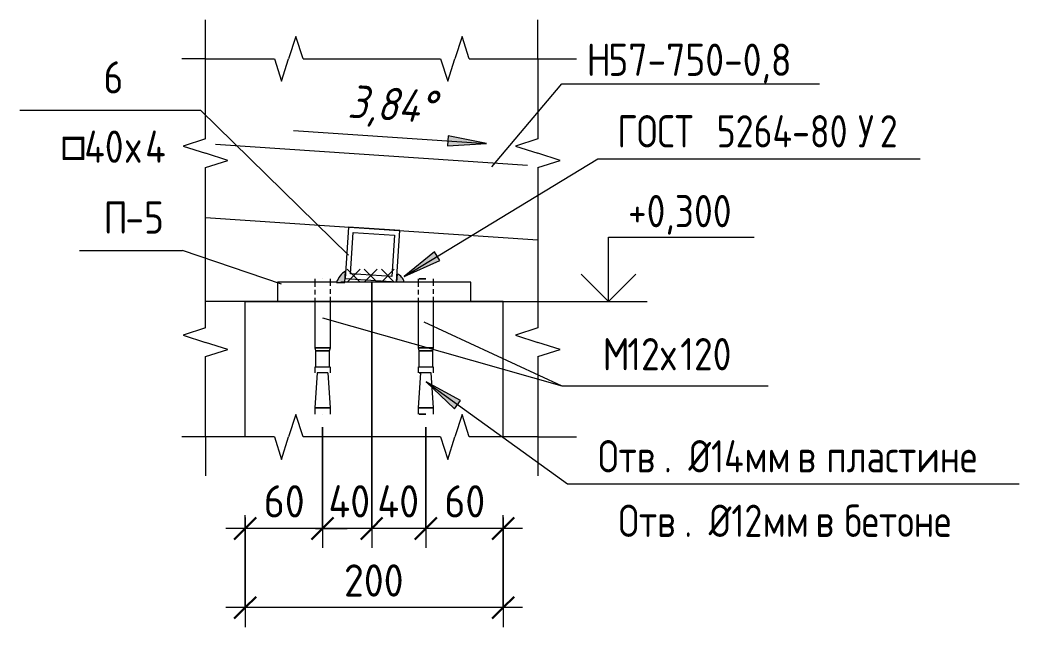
# Model space of a CAD drawing. Header units: millimetres. Extents: x 18265 to 85480, y -42500 to 14888.
# Drawn here: x 69343 to 70117, y 48 to 518 of the extents above; entities that cross this region are included whole.
import ezdxf

# ---------------------------------------------------------------- set-up
doc = ezdxf.new("R2010")
doc.units = ezdxf.units.MM
doc.linetypes.add('01 Штриховая _4 мм_', pattern=[6, 3.5, -2.5])
for name, color, linetype, lineweight in [('AA_Dim', 7, 'Continuous', 9), ('AA_Dim-10', 7, 'Continuous', 9), ('AA_Linii', 7, 'Continuous', 9), ('AA_Oformlenie', 7, 'Continuous', 9), ('AA_Vinoska', 7, 'Continuous', 9), ('AA_Visotnaya otmetka', 7, 'Continuous', 9), ('AF_Balki', 7, 'Continuous', 20), ('AF_Pokritie', 7, 'Continuous', 9), ('AF_Stena', 7, '01 Штриховая _4 мм_', 20), ('AF_Stena_Опалубка', 253, 'Continuous', 20), ('Gen_Dim', 7, 'Continuous', 9), ('KR_Detal', 7, 'Continuous', 20)]:
    doc.layers.add(name, color=color, linetype=linetype, lineweight=lineweight)
doc.styles.add('GOST Common_1', font='GOST_Common.ttf', dxfattribs={"width": 0.85, "height": 25})
doc.styles.add('ISOCPEUR_11', font='isocpeur.TTF', dxfattribs={"width": 0.85, "height": 25})
doc.styles.add('ISOCPEUR_12', font='isocpeur.TTF', dxfattribs={"width": 0.85, "height": 25})
doc.styles.add('ISOCPEUR_14', font='isocpeur.TTF', dxfattribs={"width": 0.9, "height": 25})
doc.styles.add('ISOCPEUR_I_1', font='isocpeui.ttf', dxfattribs={"width": 0.85, "height": 25.480769})
doc.dimstyles.new('00_Точн_3_знака__прозр_', dxfattribs={"dimscale": 304.8, "dimtxt": 25.068874, "dimasz": 0.055774, "dimexe": 0.049213, "dimexo": 0.032808, "dimgap": 0.003281, "dimtad": 1, "dimdec": 3, "dimrnd": 0.001, "dimdsep": 46, "dimtxsty": 'ISOCPEUR_14', "dimblk1": 'OBLIQUE', "dimblk2": 'OBLIQUE', "dimsah": 1, "dimcen": 0.09, "dimdle": 0.049213, "dimazin": 0, "dimtfac": 1, "dimtdec": 4, "dimtix": 1, "dimtmove": 0, "dimatfit": 3, "dimfxl": 1, "dimtvp": 1, "dimtolj": 1, "dimtzin": 0, "dimlwd": 18, "dimlwe": 18, "dimarcsym": 2})
doc.dimstyles.new('05_Округл_5мм__прозр__3', dxfattribs={"dimscale": 304.8, "dimtxt": 25.068874, "dimasz": 0.055774, "dimexe": 0.049213, "dimexo": 0.032808, "dimgap": 0.003281, "dimtad": 1, "dimdec": 0, "dimrnd": 5, "dimdsep": 46, "dimtxsty": 'ISOCPEUR_14', "dimblk1": 'OBLIQUE', "dimblk2": 'OBLIQUE', "dimsah": 1, "dimcen": 0.09, "dimdle": 0.049213, "dimazin": 0, "dimtfac": 1, "dimtdec": 4, "dimtix": 1, "dimtmove": 1, "dimatfit": 3, "dimfxl": 1, "dimtvp": 1, "dimtolj": 1, "dimtzin": 0, "dimlwd": 18, "dimlwe": 18, "dimarcsym": 2})
doc.dimstyles.new('05_Округл_5мм__прозр__4', dxfattribs={"dimscale": 304.8, "dimtxt": 25.068874, "dimasz": 0.055774, "dimexe": 0.049213, "dimexo": 0.032808, "dimgap": 0.003281, "dimtad": 1, "dimdec": 0, "dimrnd": 5, "dimdsep": 46, "dimtxsty": 'ISOCPEUR_14', "dimblk1": 'OBLIQUE', "dimblk2": 'OBLIQUE', "dimsah": 1, "dimcen": 0.09, "dimdle": 0.049213, "dimazin": 0, "dimtfac": 1, "dimtdec": 4, "dimtix": 1, "dimtmove": 0, "dimatfit": 3, "dimfxl": 1, "dimtvp": 1, "dimtolj": 1, "dimtzin": 0, "dimlwd": 18, "dimlwe": 18, "dimarcsym": 2})

# ---------------------------------------------------------------- blocks, each defined once
blk = doc.blocks.new('354_Прокат Лист _НесКаркас_РабПлоск_ - 354_Прокат Лист _НесКаркас_РабПлоск_-4000525-КР_УЗ_Км_Е')
at = {"layer": 'AF_Balki'}
for p, q in [((22324.07, 315), (22295.06, 315)), ((22295.06, 315), (22295.06, 300)), ((22340.98, 315), (22336.06, 315)), ((22404.07, 315), (22347.26, 315)), ((22445.06, 315), (22416.06, 315)), ((22445.06, 300), (22445.06, 315)), ((22295.06, 300), (22324.09, 300)), ((22336.03, 300), (22404.09, 300)), ((22416.03, 300), (22445.06, 300))]:
    blk.add_line(p, q, dxfattribs=at)
blk = doc.blocks.new('354_Прокат Лист _НесКаркас_РабПлоск_ - 354_Прокат Лист _НесКаркас_РабПлоск_-V125-КР_УЗ_Км_Е')
at = {"layer": 'AF_Balki'}
for p, q in [((22340.98, 315), (22295.06, 315)), ((22295.06, 315), (22295.06, 300)), ((22445.06, 315), (22347.26, 315)), ((22445.06, 300), (22445.06, 315)), ((22295.06, 300), (22445.06, 300))]:
    blk.add_line(p, q, dxfattribs=at)
blk = doc.blocks.new('253_Профиль гнутый сварной квадратный _НесКаркас_Балка_ - Балка_40х4-3820777-КР_УЗ_Км_Е')
at = {"layer": 'AF_Balki'}
for p, q in [((22350.11, 357.75), (22347.43, 317.84)), ((22390.02, 355.07), (22350.11, 357.75)), ((22351.69, 321.57), (22353.83, 353.49)), ((22353.83, 353.49), (22385.76, 351.35)), ((22385.76, 351.35), (22383.61, 319.42)), ((22387.34, 315.16), (22390.02, 355.07)), ((22347.45, 317.84), (22387.34, 315.16)), ((22383.61, 319.42), (22351.69, 321.57))]:
    blk.add_line(p, q, dxfattribs=at)
blk = doc.blocks.new('354_Анкер клиновой _СоедНесК_РабПлоск_ - M12x120_20-V130-КР_УЗ_Км_Е')
at = {"layer": 'KR_Detal', "lineweight": 9}
for p, q in [((22324.06, 317.5), (22324.06, 315)), ((22330.06, 317.5), (22330.06, 317.5)), ((22330.06, 317.5), (22330.06, 317.5)), ((22336.06, 315), (22336.06, 317.5)), ((22324.06, 300), (22324.06, 264.1)), ((22336.06, 264.1), (22336.06, 300)), ((22324.06, 264.1), (22324.66, 261.7)), ((22330.06, 264.1), (22324.15, 264.1)), ((22324.15, 264.1), (22330.06, 264.1)), ((22330.06, 264.1), (22335.97, 264.1)), ((22335.97, 264.1), (22330.06, 264.1)), ((22335.46, 261.7), (22336.06, 264.1)), ((22324.66, 261.7), (22324.66, 249.6)), ((22330.06, 261.7), (22324.74, 261.7)), ((22324.74, 261.7), (22330.06, 261.7)), ((22330.06, 261.7), (22334.71, 261.7)), ((22334.72, 261.7), (22330.06, 261.7)), ((22334.74, 261.7), (22335.38, 261.7)), ((22335.38, 261.7), (22334.74, 261.7)), ((22335.46, 249.6), (22335.46, 261.7)), ((22324.61, 249.5), (22330.06, 249.5)), ((22330.06, 249.5), (22335.51, 249.5)), ((22325.86, 244.7), (22324.06, 217.5)), ((22325.82, 244.7), (22325.82, 244.7)), ((22330.06, 244.7), (22325.9, 244.7)), ((22334.22, 244.7), (22330.06, 244.7)), ((22336.06, 217.5), (22334.26, 244.7)), ((22334.3, 244.7), (22334.3, 244.7)), ((22324.06, 217.5), (22324.06, 212.7)), ((22330.06, 217.5), (22324.15, 217.5)), ((22324.15, 217.5), (22330.06, 217.5)), ((22330.06, 217.5), (22335.97, 217.5)), ((22335.97, 217.5), (22330.06, 217.5)), ((22336.06, 212.7), (22336.06, 217.5)), ((22330.06, 212.7), (22330.06, 212.7)), ((22330.06, 212.7), (22330.06, 212.7))]:
    blk.add_line(p, q, dxfattribs=at)
at = {"layer": 'KR_Detal', "linetype": '01 Штриховая _4 мм_', "lineweight": 9}
for p, q in [((22324.06, 314.95), (22324.06, 300.05)), ((22336.06, 300.05), (22336.06, 314.95)), ((22324.06, 249.5), (22324.06, 244.7)), ((22336.06, 244.7), (22336.06, 249.5))]:
    blk.add_line(p, q, dxfattribs=at)
blk = doc.blocks.new('354_Анкер клиновой _СоедНесК_РабПлоск_ - M12x120_20-3843482-КР_УЗ_Км_Е')
at = {"layer": 'KR_Detal', "lineweight": 9}
for p, q in [((22324.06, 317.5), (22324.06, 315)), ((22330.06, 317.5), (22330.06, 317.5)), ((22330.06, 317.5), (22330.06, 317.5)), ((22336.06, 315), (22336.06, 317.5)), ((22324.06, 300), (22324.06, 264.1)), ((22336.06, 264.1), (22336.06, 300)), ((22324.06, 264.1), (22324.66, 261.7)), ((22330.06, 264.1), (22324.15, 264.1)), ((22324.15, 264.1), (22330.06, 264.1)), ((22330.06, 264.1), (22335.97, 264.1)), ((22335.97, 264.1), (22330.06, 264.1)), ((22335.46, 261.7), (22336.06, 264.1)), ((22324.66, 261.7), (22324.66, 249.6)), ((22330.06, 261.7), (22324.74, 261.7)), ((22324.74, 261.7), (22330.06, 261.7)), ((22330.06, 261.7), (22334.72, 261.7)), ((22334.71, 261.7), (22330.06, 261.7)), ((22334.74, 261.7), (22335.38, 261.7)), ((22335.38, 261.7), (22334.74, 261.7)), ((22335.46, 249.6), (22335.46, 261.7)), ((22324.61, 249.5), (22330.06, 249.5)), ((22330.06, 249.5), (22335.51, 249.5)), ((22325.86, 244.7), (22324.06, 217.5)), ((22325.82, 244.7), (22325.82, 244.7)), ((22330.06, 244.7), (22325.9, 244.7)), ((22334.22, 244.7), (22330.06, 244.7)), ((22336.06, 217.5), (22334.26, 244.7)), ((22334.3, 244.7), (22334.3, 244.7)), ((22324.06, 217.5), (22324.06, 212.7)), ((22330.06, 217.5), (22324.15, 217.5)), ((22324.15, 217.5), (22330.06, 217.5)), ((22330.06, 217.5), (22335.97, 217.5)), ((22335.97, 217.5), (22330.06, 217.5)), ((22336.06, 212.7), (22336.06, 217.5)), ((22330.06, 212.7), (22330.06, 212.7)), ((22330.06, 212.7), (22330.06, 212.7))]:
    blk.add_line(p, q, dxfattribs=at)
at = {"layer": 'KR_Detal', "linetype": '01 Штриховая _4 мм_', "lineweight": 9}
for p, q in [((22324.06, 314.95), (22324.06, 300.05)), ((22336.06, 300.05), (22336.06, 314.95)), ((22324.06, 249.5), (22324.06, 244.7)), ((22336.06, 244.7), (22336.06, 249.5))]:
    blk.add_line(p, q, dxfattribs=at)
blk = doc.blocks.new('354_Анкер клиновой _СоедНесК_РабПлоск_ - M12x120_20-V131-КР_УЗ_Км_Е')
at = {"layer": 'KR_Detal', "lineweight": 9}
for p, q in [((22404.06, 317.5), (22404.06, 315)), ((22410.06, 317.5), (22404.87, 317.5)), ((22404.87, 317.5), (22404.87, 317.5)), ((22404.87, 317.5), (22410.06, 317.5)), ((22410.06, 317.5), (22410.06, 317.5)), ((22416.06, 315), (22416.06, 317.5)), ((22404.06, 300), (22404.06, 264.1)), ((22416.06, 264.1), (22416.06, 300)), ((22404.06, 264.1), (22404.66, 261.7)), ((22404.87, 264.1), (22404.15, 264.1)), ((22404.15, 264.1), (22404.87, 264.1)), ((22410.06, 264.1), (22404.87, 264.1)), ((22404.87, 264.1), (22410.06, 264.1)), ((22410.06, 264.1), (22412.11, 264.1)), ((22412.11, 264.1), (22410.06, 264.1)), ((22412.14, 264.1), (22415.97, 264.1)), ((22415.97, 264.1), (22412.14, 264.1)), ((22415.46, 261.7), (22416.06, 264.1)), ((22404.66, 261.7), (22404.66, 249.6)), ((22410.06, 261.7), (22404.74, 261.7)), ((22404.74, 261.7), (22410.06, 261.7)), ((22410.06, 261.7), (22415.38, 261.7)), ((22415.38, 261.7), (22410.06, 261.7)), ((22415.46, 249.6), (22415.46, 261.7)), ((22404.61, 249.5), (22404.87, 249.5)), ((22404.87, 249.5), (22410.06, 249.5)), ((22410.06, 249.5), (22415.51, 249.5)), ((22405.86, 244.7), (22404.06, 217.5)), ((22405.82, 244.7), (22404.87, 244.7)), ((22404.87, 244.7), (22404.87, 244.7)), ((22404.87, 244.7), (22405.82, 244.7)), ((22410.06, 244.7), (22405.9, 244.7)), ((22414.22, 244.7), (22410.06, 244.7)), ((22416.06, 217.5), (22414.26, 244.7)), ((22414.3, 244.7), (22414.3, 244.7)), ((22404.06, 217.5), (22404.06, 212.7)), ((22404.87, 217.5), (22404.15, 217.5)), ((22404.15, 217.5), (22404.87, 217.5)), ((22410.06, 217.5), (22404.87, 217.5)), ((22404.87, 217.5), (22410.06, 217.5)), ((22410.06, 217.5), (22412.11, 217.5)), ((22412.11, 217.5), (22410.06, 217.5)), ((22412.14, 217.5), (22415.97, 217.5)), ((22415.97, 217.5), (22412.14, 217.5)), ((22416.06, 212.7), (22416.06, 217.5)), ((22410.06, 212.7), (22404.87, 212.7)), ((22404.87, 212.7), (22404.87, 212.7)), ((22404.87, 212.7), (22410.06, 212.7)), ((22410.06, 212.7), (22410.06, 212.7))]:
    blk.add_line(p, q, dxfattribs=at)
at = {"layer": 'KR_Detal', "linetype": '01 Штриховая _4 мм_', "lineweight": 9}
for p, q in [((22404.06, 314.95), (22404.06, 300.05)), ((22416.06, 300.05), (22416.06, 314.95)), ((22404.06, 249.5), (22404.06, 244.7)), ((22416.06, 244.7), (22416.06, 249.5))]:
    blk.add_line(p, q, dxfattribs=at)
blk = doc.blocks.new('354_Анкер клиновой _СоедНесК_РабПлоск_ - M12x120_20-V127-КР_УЗ_Км_Е')
at = {"layer": 'KR_Detal', "lineweight": 9}
for p, q in [((22404.06, 317.5), (22404.06, 315)), ((22410.06, 317.5), (22404.87, 317.5)), ((22404.87, 317.5), (22404.87, 317.5)), ((22404.87, 317.5), (22410.06, 317.5)), ((22410.06, 317.5), (22410.06, 317.5)), ((22416.06, 315), (22416.06, 317.5)), ((22404.06, 300), (22404.06, 264.1)), ((22416.06, 264.1), (22416.06, 300)), ((22404.06, 264.1), (22404.66, 261.7)), ((22404.87, 264.1), (22404.15, 264.1)), ((22404.15, 264.1), (22404.87, 264.1)), ((22410.06, 264.1), (22404.87, 264.1)), ((22404.87, 264.1), (22410.06, 264.1)), ((22410.06, 264.1), (22412.11, 264.1)), ((22412.11, 264.1), (22410.06, 264.1)), ((22412.14, 264.1), (22415.97, 264.1)), ((22415.97, 264.1), (22412.14, 264.1)), ((22415.46, 261.7), (22416.06, 264.1)), ((22404.66, 261.7), (22404.66, 249.6)), ((22410.06, 261.7), (22404.74, 261.7)), ((22404.74, 261.7), (22410.06, 261.7)), ((22410.06, 261.7), (22415.38, 261.7)), ((22415.38, 261.7), (22410.06, 261.7)), ((22415.46, 249.6), (22415.46, 261.7)), ((22404.61, 249.5), (22404.87, 249.5)), ((22404.87, 249.5), (22410.06, 249.5)), ((22410.06, 249.5), (22415.51, 249.5)), ((22405.86, 244.7), (22404.06, 217.5)), ((22410.06, 244.7), (22404.87, 244.7)), ((22404.87, 244.7), (22404.87, 244.7)), ((22404.87, 244.7), (22405.82, 244.7)), ((22414.3, 244.7), (22410.06, 244.7)), ((22416.06, 217.5), (22414.26, 244.7)), ((22404.06, 217.5), (22404.06, 212.7)), ((22404.87, 217.5), (22404.15, 217.5)), ((22404.15, 217.5), (22404.87, 217.5)), ((22410.06, 217.5), (22404.87, 217.5)), ((22404.87, 217.5), (22410.06, 217.5)), ((22410.06, 217.5), (22412.11, 217.5)), ((22412.11, 217.5), (22410.06, 217.5)), ((22412.14, 217.5), (22415.97, 217.5)), ((22415.97, 217.5), (22412.14, 217.5)), ((22416.06, 212.7), (22416.06, 217.5)), ((22410.06, 212.7), (22404.87, 212.7)), ((22404.87, 212.7), (22404.87, 212.7)), ((22404.87, 212.7), (22410.06, 212.7)), ((22410.06, 212.7), (22410.06, 212.7))]:
    blk.add_line(p, q, dxfattribs=at)
at = {"layer": 'KR_Detal', "linetype": '01 Штриховая _4 мм_', "lineweight": 9}
for p, q in [((22404.06, 314.95), (22404.06, 300.05)), ((22416.06, 300.05), (22416.06, 314.95)), ((22404.06, 249.5), (22404.06, 244.7)), ((22416.06, 244.7), (22416.06, 249.5))]:
    blk.add_line(p, q, dxfattribs=at)
blk = doc.blocks.new('354_Анкер клиновой _СоедНесК_РабПлоск_ - M12x120_20-V128-КР_УЗ_Км_Е')
at = {"layer": 'KR_Detal', "lineweight": 9}
for p, q in [((22324.06, 317.5), (22324.06, 315)), ((22330.06, 317.5), (22330.06, 317.5)), ((22330.06, 317.5), (22330.06, 317.5)), ((22336.06, 315), (22336.06, 317.5)), ((22324.06, 300), (22324.06, 264.1)), ((22336.06, 264.1), (22336.06, 300)), ((22324.06, 264.1), (22324.66, 261.7)), ((22330.06, 264.1), (22324.15, 264.1)), ((22324.15, 264.1), (22330.06, 264.1)), ((22330.06, 264.1), (22335.97, 264.1)), ((22335.97, 264.1), (22330.06, 264.1)), ((22335.46, 261.7), (22336.06, 264.1)), ((22324.66, 261.7), (22324.66, 249.5)), ((22330.06, 261.7), (22324.74, 261.7)), ((22324.74, 261.7), (22330.06, 261.7)), ((22330.06, 261.7), (22335.38, 261.7)), ((22334.71, 261.7), (22330.06, 261.7)), ((22335.38, 261.7), (22334.74, 261.7)), ((22335.46, 249.5), (22335.46, 261.7)), ((22324.06, 249.5), (22324.06, 244.7)), ((22324.57, 249.5), (22324.57, 249.5)), ((22324.68, 249.5), (22330.06, 249.5)), ((22330.06, 249.5), (22335.45, 249.5)), ((22335.56, 249.5), (22335.56, 249.5)), ((22336.06, 244.7), (22336.06, 249.5)), ((22325.86, 244.7), (22324.06, 217.5)), ((22325.82, 244.7), (22325.82, 244.7)), ((22330.06, 244.7), (22325.9, 244.7)), ((22334.22, 244.7), (22330.06, 244.7)), ((22336.06, 217.5), (22334.26, 244.7)), ((22334.3, 244.7), (22334.3, 244.7)), ((22324.06, 217.5), (22324.06, 212.7)), ((22330.06, 217.5), (22324.15, 217.5)), ((22324.15, 217.5), (22330.06, 217.5)), ((22330.06, 217.5), (22335.97, 217.5)), ((22335.97, 217.5), (22330.06, 217.5)), ((22336.06, 212.7), (22336.06, 217.5)), ((22330.06, 212.7), (22330.06, 212.7)), ((22330.06, 212.7), (22330.06, 212.7))]:
    blk.add_line(p, q, dxfattribs=at)
at = {"layer": 'KR_Detal', "linetype": '01 Штриховая _4 мм_', "lineweight": 9}
for p, q in [((22324.06, 314.95), (22324.06, 300.05)), ((22336.06, 300.05), (22336.06, 314.95))]:
    blk.add_line(p, q, dxfattribs=at)
blk = doc.blocks.new('354_Анкер клиновой _СоедНесК_РабПлоск_ - M12x120_20-V129-КР_УЗ_Км_Е')
at = {"layer": 'KR_Detal', "lineweight": 9}
for p, q in [((22404.06, 317.5), (22404.06, 315)), ((22410.06, 317.5), (22404.87, 317.5)), ((22404.87, 317.5), (22410.06, 317.5)), ((22410.06, 317.5), (22410.06, 317.5)), ((22416.06, 315), (22416.06, 317.5)), ((22404.06, 300), (22404.06, 264.1)), ((22416.06, 264.1), (22416.06, 300)), ((22404.06, 264.1), (22404.66, 261.7)), ((22404.87, 264.1), (22404.15, 264.1)), ((22404.15, 264.1), (22410.06, 264.1)), ((22410.06, 264.1), (22404.87, 264.1)), ((22410.06, 264.1), (22415.97, 264.1)), ((22412.11, 264.1), (22410.06, 264.1)), ((22415.97, 264.1), (22412.14, 264.1)), ((22415.46, 261.7), (22416.06, 264.1)), ((22404.66, 261.7), (22404.66, 249.5)), ((22410.06, 261.7), (22404.74, 261.7)), ((22404.74, 261.7), (22410.06, 261.7)), ((22410.06, 261.7), (22415.38, 261.7)), ((22415.38, 261.7), (22410.06, 261.7)), ((22415.46, 249.5), (22415.46, 261.7)), ((22404.06, 249.5), (22404.06, 244.7)), ((22404.57, 249.5), (22410.06, 249.5)), ((22410.06, 249.5), (22415.51, 249.5)), ((22416.06, 244.7), (22416.06, 249.5)), ((22405.86, 244.7), (22404.06, 217.5)), ((22410.06, 244.7), (22404.87, 244.7)), ((22404.87, 244.7), (22405.82, 244.7)), ((22414.3, 244.7), (22410.06, 244.7)), ((22416.06, 217.5), (22414.26, 244.7)), ((22404.06, 217.5), (22404.06, 212.7)), ((22404.87, 217.5), (22404.15, 217.5)), ((22404.15, 217.5), (22410.06, 217.5)), ((22410.06, 217.5), (22404.87, 217.5)), ((22410.06, 217.5), (22415.97, 217.5)), ((22412.11, 217.5), (22410.06, 217.5)), ((22415.97, 217.5), (22412.14, 217.5)), ((22416.06, 212.7), (22416.06, 217.5)), ((22410.06, 212.7), (22404.87, 212.7)), ((22404.87, 212.7), (22410.06, 212.7)), ((22410.06, 212.7), (22410.06, 212.7))]:
    blk.add_line(p, q, dxfattribs=at)
at = {"layer": 'KR_Detal', "linetype": '01 Штриховая _4 мм_', "lineweight": 9}
for p, q in [((22404.06, 314.95), (22404.06, 300.05)), ((22416.06, 300.05), (22416.06, 314.95))]:
    blk.add_line(p, q, dxfattribs=at)
blk = doc.blocks.new('011_Прямоугольник обрыва _ЭлУзла_ - 011_Прямоугольник обрыва _ЭлУзла_-3891822-КР_УЗ_Км_Е')
at = {"layer": 'AA_Oformlenie'}
for p, q in [((22239.26, 426.19), (22239.26, 488.24)), ((22239.26, 488.24), (22292.69, 488.24)), ((22314.95, 488.24), (22421.54, 488.24)), ((22443.8, 488.24), (22496.97, 488.24)), ((22496.97, 488.24), (22496.97, 426.19)), ((22239.26, 279.57), (22239.26, 403.93)), ((22496.97, 403.93), (22496.97, 279.57)), ((22239.26, 195), (22239.26, 257.31)), ((22496.97, 257.31), (22496.97, 195)), ((22292.69, 195), (22239.26, 195)), ((22421.54, 195), (22314.95, 195)), ((22496.97, 195), (22443.8, 195))]:
    blk.add_line(p, q, dxfattribs=at)
blk = doc.blocks.new('Последовательность узлов - Сплошная 2мм М5-2304530-КР_УЗ_Км_Е')
at = {"layer": 'AA_Oformlenie'}
for p, q in [((22359.08, 325), (22349.08, 315)), ((22349.08, 325), (22359.08, 315)), ((22372.37, 325), (22362.37, 315)), ((22362.37, 325), (22372.37, 315)), ((22385.66, 325), (22375.66, 315)), ((22375.66, 325), (22385.66, 315)), ((22364.08, 315), (22344.08, 315)), ((22377.37, 315), (22357.37, 315)), ((22390.66, 315), (22370.66, 315))]:
    blk.add_line(p, q, dxfattribs=at)
blk = doc.blocks.new('010_Текст с выноской - Текст 2 строки _стрелка_-3879021-КР_УЗ_Км_Е')
at = {"layer": 'AA_Vinoska'}
blk.add_line((22543.42, 410.62), (22793.42, 410.62), dxfattribs=at)
blk = doc.blocks.new('044_М_Универсальная с полкой - Марка-3031129-КР_УЗ_Км_Е')
at = {"layer": 'AA_Vinoska'}
blk.add_line((22515.47, 468.74), (22715.47, 468.74), dxfattribs=at)
blk = doc.blocks.new('043_М_Балки_Полка - Позиция_Наименование_дп14-3916595-КР_УЗ_Км_Е')
at = {"layer": 'AA_Vinoska'}
blk.add_line((22095.39, 448.32), (22235.39, 448.32), dxfattribs=at)
blk = doc.blocks.new('043_М_Балки_Полка - Позиция_дп8-3915677-КР_УЗ_Км_Е')
at = {"layer": 'AA_Vinoska'}
blk.add_line((22141.46, 339.68), (22221.46, 339.68), dxfattribs=at)
blk = doc.blocks.new('010_Текст с выноской - Текст 2 строки _стрелка_-3884504-КР_УЗ_Км_Е')
at = {"layer": 'AA_Vinoska'}
blk.add_line((22520.07, 158.73), (22870.07, 158.73), dxfattribs=at)
blk = doc.blocks.new('043_М_Балки_Полка_СоедНК_ - Наименование краткое_дп16-3923324-КР_УЗ_Км_Е')
at = {"layer": 'AA_Vinoska'}
blk.add_line((22515.47, 234.59), (22675.47, 234.59), dxfattribs=at)
blk = doc.blocks.new('Высотные отметки - Стрелка вверх-400292-КР_УЗ_Км_Е')
at = {"layer": 'AA_Vinoska'}
for p, q in [((22551.82, 350), (22664.82, 350)), ((22551.82, 300), (22551.82, 350)), ((22551.82, 300), (22530.6, 321.21)), ((22551.82, 300), (22573.03, 321.21)), ((22521.82, 300), (22581.82, 300))]:
    blk.add_line(p, q, dxfattribs=at)
blk = doc.blocks.new('DIMBLOCK103-КР_УЗ_Км_Е')
at = {"layer": 'AA_Dim-10', "lineweight": 18}
for p, q in [((69657.41, 202.7), (69657.41, 109.06)), ((69657.41, 124.06), (69657.41, 202.7)), ((69717.41, 124.06), (69717.41, 134.52)), ((69717.41, 132.53), (69717.41, 109.06)), ((69732.41, 124.06), (69657.41, 124.06))]:
    blk.add_line(p, q, dxfattribs=at)
at = {"layer": 'AA_Dim-10', "lineweight": 30}
for p, q in [((69657.41, 124.06), (69665.91, 132.56)), ((69717.41, 124.06), (69725.91, 132.56)), ((69657.41, 124.06), (69648.91, 115.56)), ((69717.41, 124.06), (69708.91, 115.56))]:
    blk.add_line(p, q, dxfattribs=at)
at = {"layer": 'AA_Dim-10', "color": 0, "lineweight": 18, "insert": (69671.8, 157.63), "char_height": 25, "width": 37.4614, "attachment_point": 1, "line_spacing_factor": 1.135194, "style": 'ISOCPEUR_14'}
blk.add_mtext('60', dxfattribs=at)
blk = doc.blocks.new('_Oblique')
at = {"color": 0, "linetype": 'ByBlock', "lineweight": -2}
blk.add_line((-0.5, -0.5), (0.5, 0.5), dxfattribs=at)
blk = doc.blocks.new('DIMBLOCK104-КР_УЗ_Км_Е')
at = {"layer": 'AA_Dim-10', "lineweight": 18}
for p, q in [((69615.47, 315.58), (69615.47, 109.06)), ((69615.47, 124.06), (69615.47, 315.58)), ((69657.41, 202.7), (69657.41, 109.06)), ((69657.41, 124.06), (69657.41, 202.7)), ((69657.41, 124.06), (69615.47, 124.06))]:
    blk.add_line(p, q, dxfattribs=at)
at = {"layer": 'AA_Dim-10', "lineweight": 30}
for p, q in [((69615.47, 124.06), (69623.97, 132.56)), ((69657.41, 124.06), (69665.91, 132.56)), ((69615.47, 124.06), (69606.97, 115.56)), ((69657.41, 124.06), (69648.91, 115.56))]:
    blk.add_line(p, q, dxfattribs=at)
at = {"layer": 'AA_Dim-10', "color": 0, "lineweight": 18, "insert": (69619.89, 157.63), "char_height": 25, "width": 39.7318, "attachment_point": 1, "line_spacing_factor": 1.135194, "style": 'ISOCPEUR_14'}
blk.add_mtext('40', dxfattribs=at)
blk = doc.blocks.new('DIMBLOCK105-КР_УЗ_Км_Е')
at = {"layer": 'AA_Dim-10', "lineweight": 18}
for p, q in [((69615.47, 315.58), (69615.47, 109.06)), ((69615.47, 124.06), (69615.47, 315.58)), ((69577.41, 202.7), (69577.41, 109.06)), ((69577.41, 124.06), (69577.41, 202.7)), ((69571.93, 124.06), (69596.44, 124.06)), ((69615.04, 124.06), (69571.93, 124.06)), ((69615.47, 124.06), (69577.41, 124.06))]:
    blk.add_line(p, q, dxfattribs=at)
at = {"layer": 'AA_Dim-10', "lineweight": 30}
for p, q in [((69577.41, 124.06), (69585.91, 132.56)), ((69615.47, 124.06), (69623.97, 132.56)), ((69577.41, 124.06), (69568.91, 115.56)), ((69615.47, 124.06), (69606.97, 115.56))]:
    blk.add_line(p, q, dxfattribs=at)
at = {"layer": 'AA_Dim-10', "color": 0, "lineweight": 18, "insert": (69581.93, 157.63), "char_height": 25, "width": 39.7318, "attachment_point": 1, "line_spacing_factor": 1.135194, "style": 'ISOCPEUR_14'}
blk.add_mtext('40', dxfattribs=at)
blk = doc.blocks.new('DIMBLOCK106-КР_УЗ_Км_Е')
at = {"layer": 'AA_Dim-10', "lineweight": 18}
for p, q in [((69577.41, 202.7), (69577.41, 109.06)), ((69577.41, 124.06), (69577.41, 202.7)), ((69517.41, 124.06), (69517.41, 134.52)), ((69517.41, 132.53), (69517.41, 109.06)), ((69577.41, 124.06), (69502.41, 124.06))]:
    blk.add_line(p, q, dxfattribs=at)
at = {"layer": 'AA_Dim-10', "lineweight": 30}
for p, q in [((69517.41, 124.06), (69525.91, 132.56)), ((69577.41, 124.06), (69585.91, 132.56)), ((69517.41, 124.06), (69508.91, 115.56)), ((69577.41, 124.06), (69568.91, 115.56))]:
    blk.add_line(p, q, dxfattribs=at)
at = {"layer": 'AA_Dim-10', "color": 0, "lineweight": 18, "insert": (69531.8, 157.63), "char_height": 25, "width": 37.4614, "attachment_point": 1, "line_spacing_factor": 1.135194, "style": 'ISOCPEUR_14'}
blk.add_mtext('60', dxfattribs=at)
blk = doc.blocks.new('DIMBLOCK107-КР_УЗ_Км_Е')
at = {"layer": 'AA_Dim-10', "lineweight": 18}
for p, q in [((69517.41, 62.72), (69517.41, 134.52)), ((69517.41, 132.53), (69517.41, 47.72)), ((69717.41, 62.72), (69717.41, 134.52)), ((69717.41, 132.53), (69717.41, 47.72)), ((69732.41, 62.72), (69502.41, 62.72))]:
    blk.add_line(p, q, dxfattribs=at)
at = {"layer": 'AA_Dim-10', "lineweight": 30}
for p, q in [((69517.41, 62.72), (69525.91, 71.22)), ((69717.41, 62.72), (69725.91, 71.22)), ((69517.41, 62.72), (69508.91, 54.22)), ((69717.41, 62.72), (69708.91, 54.22))]:
    blk.add_line(p, q, dxfattribs=at)
at = {"layer": 'AA_Dim-10', "color": 0, "lineweight": 18, "insert": (69594, 96.28), "char_height": 25, "width": 56.1921, "attachment_point": 1, "line_spacing_factor": 1.135194, "style": 'ISOCPEUR_14'}
blk.add_mtext('200', dxfattribs=at)

msp = doc.modelspace()

# ---------------------------------------------------------------- hatches: boundary and pattern name
at = {"layer": 'AA_Oformlenie'}
h = msp.add_hatch(color=250, dxfattribs=at)
h.paths.add_polyline_path([(69594.6002, 314.8462), (69595.1854, 323.5649), (69592.2016, 321.2416), (69589.8506, 318.2795), (69588.2653, 314.8462)])
h.paths.add_polyline_path([(69634.6902, 315.1653), (69640.5069, 315.1653), (69640.0509, 316.8228), (69639.2313, 318.3341), (69638.0908, 319.6205), (69636.6886, 320.6152), (69635.0976, 321.2666)])
at = {"layer": 'AA_Vinoska'}
for points in [[(69640.5286, 319.5173), (69668.2285, 331.6958), (69664.1326, 338.4501)], [(69657.6894, 237.6671), (69679.7364, 216.942), (69684.3492, 223.3544)]]:
    msp.add_hatch(color=256, dxfattribs=at).paths.add_polyline_path(points)

# ---------------------------------------------------------------- linework, layer by layer
at = {"layer": 'AA_Linii'}
for p, q in [((69594.6002, 314.8462), (69595.1854, 323.5649)), ((69635.0976, 321.2666), (69634.6902, 315.1653)), ((69588.2653, 314.8462), (69594.6002, 314.8462)), ((69634.6902, 315.1653), (69640.5069, 315.1653))]:
    msp.add_line(p, q, dxfattribs=at)
for centre, radius, start, end in [((69603.3954, 309.9429), 15.9048, 121.0775461, 162.043893), ((69633.054, 314.0062), 7.5426, 8.8400177, 74.2791957)]:
    msp.add_arc(centre, radius, start, end, dxfattribs=at)
at = {"layer": 'AA_Vinoska'}
for p, q in [((69486.6166, 488.236), (69486.6166, 518.236)), ((69744.321, 488.236), (69744.321, 518.236)), ((69556.6736, 505.566), (69551.0427, 488.236)), ((69562.3044, 488.236), (69556.6736, 505.566)), ((69685.5258, 505.566), (69679.8949, 488.236)), ((69691.1566, 488.236), (69685.5258, 505.566)), ((69486.6166, 488.236), (69468.3393, 488.236)), ((69540.0427, 488.236), (69545.5427, 470.9155)), ((69545.5427, 470.9155), (69551.0427, 488.236)), ((69668.8949, 488.236), (69674.3949, 470.9155)), ((69674.3949, 470.9155), (69679.8949, 488.236)), ((69744.321, 488.236), (69774.321, 488.236)), ((69708.6001, 404.4928), (69762.8266, 468.7376)), ((69486.6166, 426.1887), (69469.2866, 420.5579)), ((69744.321, 426.1887), (69726.991, 420.5579)), ((69469.2866, 420.5579), (69486.6166, 414.927)), ((69726.991, 420.5579), (69744.321, 414.927)), ((69503.9371, 409.427), (69486.6166, 414.927)), ((69640.5286, 319.5173), (69790.7677, 410.6243)), ((69761.6415, 409.427), (69744.321, 414.927)), ((69486.6166, 403.927), (69503.9371, 409.427)), ((69744.321, 403.927), (69761.6415, 409.427)), ((69545.6208, 313.535), (69468.8121, 339.6751)), ((69664.1326, 338.4501), (69640.5286, 319.5173)), ((69668.2285, 331.6958), (69664.1326, 338.4501)), ((69640.5286, 319.5173), (69668.2285, 331.6958)), ((69577.4139, 287.2598), (69762.8266, 234.5923)), ((69486.6166, 279.5707), (69469.2866, 273.9399)), ((69655.95, 284.365), (69762.8266, 234.5923)), ((69744.321, 279.5707), (69726.991, 273.9399)), ((69469.2866, 273.9399), (69486.6166, 268.309)), ((69726.991, 273.9399), (69744.321, 268.309)), ((69503.9371, 262.809), (69486.6166, 268.309)), ((69761.6415, 262.809), (69744.321, 268.309)), ((69486.6166, 257.309), (69503.9371, 262.809)), ((69744.321, 257.309), (69761.6415, 262.809)), ((69657.6894, 237.6671), (69679.7364, 216.942)), ((69684.3492, 223.3544), (69657.6894, 237.6671)), ((69657.6894, 237.6671), (69767.4236, 158.7285)), ((69679.7364, 216.942), (69684.3492, 223.3544)), ((69556.6736, 212.33), (69551.0427, 195)), ((69562.3044, 195), (69556.6736, 212.33)), ((69685.5258, 212.33), (69679.8949, 195)), ((69691.1566, 195), (69685.5258, 212.33)), ((69486.6166, 195), (69468.3393, 195)), ((69486.6166, 195), (69486.6166, 165)), ((69540.0427, 195), (69545.5427, 177.6795)), ((69545.5427, 177.6795), (69551.0427, 195)), ((69668.8949, 195), (69674.3949, 177.6795)), ((69674.3949, 177.6795), (69679.8949, 195)), ((69744.321, 195), (69774.321, 195)), ((69744.321, 195), (69744.321, 165))]:
    msp.add_line(p, q, dxfattribs=at)
at = {"layer": 'AA_Visotnaya otmetka'}
for p, q in [((69704.1073, 300), (69781.5659, 300)), ((69781.5659, 300), (69799.1701, 300))]:
    msp.add_line(p, q, dxfattribs=at)
at = {"layer": 'AF_Pokritie', "lineweight": 20}
for p, q in [((69736.2899, 405.4442), (69494.4671, 421.6728)), ((69486.6166, 365.1996), (69744.321, 347.9052))]:
    msp.add_line(p, q, dxfattribs=at)
at = {"layer": 'AF_Stena'}
for p, q in [((69571.4934, 300), (69583.3345, 300)), ((69651.4934, 300), (69663.3345, 300))]:
    msp.add_line(p, q, dxfattribs=at)
at = {"layer": 'AF_Stena_Опалубка'}
for p, q in [((69717.4139, 300), (69486.6166, 300)), ((69517.4139, 195), (69517.4139, 300)), ((69517.4139, 300), (69571.4438, 300)), ((69583.3841, 300), (69651.4438, 300)), ((69663.3841, 300), (69717.4139, 300)), ((69717.4139, 195), (69717.4139, 300)), ((69717.4139, 195), (69717.4139, 300))]:
    msp.add_line(p, q, dxfattribs=at)
at = {"layer": 'Gen_Dim'}
msp.add_line((69674.2152, 420.6853), (69704.4123, 422.6172), dxfattribs=at)

# ---------------------------------------------------------------- block references
at = {"layer": 'AA_Oformlenie'}
for name in ['011_Прямоугольник обрыва _ЭлУзла_ - 011_Прямоугольник обрыва _ЭлУзла_-3891822-КР_УЗ_Км_Е', 'Последовательность узлов - Сплошная 2мм М5-2304530-КР_УЗ_Км_Е']:
    msp.add_blockref(name, (47247.3523, 0), dxfattribs=at)
at = {"layer": 'AA_Vinoska'}
for name in ['044_М_Универсальная с полкой - Марка-3031129-КР_УЗ_Км_Е', '043_М_Балки_Полка - Позиция_Наименование_дп14-3916595-КР_УЗ_Км_Е', '010_Текст с выноской - Текст 2 строки _стрелка_-3879021-КР_УЗ_Км_Е', 'Высотные отметки - Стрелка вверх-400292-КР_УЗ_Км_Е', '043_М_Балки_Полка - Позиция_дп8-3915677-КР_УЗ_Км_Е', '043_М_Балки_Полка_СоедНК_ - Наименование краткое_дп16-3923324-КР_УЗ_Км_Е', '010_Текст с выноской - Текст 2 строки _стрелка_-3884504-КР_УЗ_Км_Е']:
    msp.add_blockref(name, (47247.3523, 0), dxfattribs=at)
at = {"layer": 'AF_Balki'}
for name in ['253_Профиль гнутый сварной квадратный _НесКаркас_Балка_ - Балка_40х4-3820777-КР_УЗ_Км_Е', '354_Прокат Лист _НесКаркас_РабПлоск_ - 354_Прокат Лист _НесКаркас_РабПлоск_-4000525-КР_УЗ_Км_Е', '354_Прокат Лист _НесКаркас_РабПлоск_ - 354_Прокат Лист _НесКаркас_РабПлоск_-V125-КР_УЗ_Км_Е']:
    msp.add_blockref(name, (47247.3523, 0), dxfattribs=at)
at = {"layer": 'KR_Detal', "linetype": '01 Штриховая _4 мм_', "lineweight": 9}
for name in ['354_Анкер клиновой _СоедНесК_РабПлоск_ - M12x120_20-V130-КР_УЗ_Км_Е', '354_Анкер клиновой _СоедНесК_РабПлоск_ - M12x120_20-3843482-КР_УЗ_Км_Е', '354_Анкер клиновой _СоедНесК_РабПлоск_ - M12x120_20-V130-КР_УЗ_Км_Е', '354_Анкер клиновой _СоедНесК_РабПлоск_ - M12x120_20-V128-КР_УЗ_Км_Е', '354_Анкер клиновой _СоедНесК_РабПлоск_ - M12x120_20-V131-КР_УЗ_Км_Е', '354_Анкер клиновой _СоедНесК_РабПлоск_ - M12x120_20-V127-КР_УЗ_Км_Е', '354_Анкер клиновой _СоедНесК_РабПлоск_ - M12x120_20-V131-КР_УЗ_Км_Е', '354_Анкер клиновой _СоедНесК_РабПлоск_ - M12x120_20-V129-КР_УЗ_Км_Е']:
    msp.add_blockref(name, (47247.3523, 0), dxfattribs=at)

# ---------------------------------------------------------------- texts
at = {"layer": 'AA_Vinoska', "char_height": 25, "attachment_point": 1}
for s, insert, width, style in [('\\fISOCPEUR|b0|i0|c204|p34|;\\W.85;Н', (69782.1191, 499.9153), 20.443031, 'ISOCPEUR_12'), ('57-750-0,8', (69798.9863, 499.9153), 174.4472, 'ISOCPEUR_12'), ('\\fISOCPEUR|b0|i0|c204|p34|;\\W.85;6', (69407.4897, 486.2518), 18.398728, 'ISOCPEUR_12'), ('ГОСТ', (69805.9505, 444.4474), 77.683519, 'GOST Common_1'), (' 5264-80 ', (69870.0458, 444.4474), 148.552694, 'GOST Common_1'), ('\\fGOST Common|b0|i0|c204|p34|;\\W.85;У', (69992.614, 444.4474), 20.443031, 'GOST Common_1'), ('\\fGOST Common|b0|i0|c204|p34|;\\W.85;2', (70009.4812, 444.4474), 18.398728, 'GOST Common_1'), ('\\fISOCPEUR|b0|i0|c130|p34|;\\W.85;□', (69373.4472, 432.5422), 23.168769, 'ISOCPEUR_11'), ('40', (69392.5634, 432.5422), 38.841759, 'ISOCPEUR_12'), ('\\fISOCPEUR|b0|i0|c204|p34|;\\W.85;4', (69439.7915, 432.5422), 20.443031, 'ISOCPEUR_12'), ('\\fISOCPEUR|b0|i0|c204|p34|;\\W.85;х', (69424.611, 432.5422), 18.398728, 'ISOCPEUR_12'), ('\\fISOCPEUR|b0|i0|c204|p34|;\\W.85;П', (69407.5406, 377.6103), 20.443031, 'ISOCPEUR_12'), ('-5', (69424.4078, 377.6103), 36.797456, 'ISOCPEUR_12'), ('\\fISOCPEUR|b0|i0|c204|p34|;\\W.85;М', (69794.5676, 271.6958), 23.168769, 'ISOCPEUR_12'), ('12', (69813.6838, 271.6958), 31.345981, 'ISOCPEUR_12'), ('120', (69854.7272, 271.6958), 49.744709, 'ISOCPEUR_12'), ('\\fISOCPEUR|b0|i0|c204|p34|;\\W.85;х', (69839.5468, 271.6958), 18.398728, 'ISOCPEUR_12'), ('Отв', (69790.9989, 192.5516), 62.010528, 'GOST Common_1'), ('. Ø14', (69842.1627, 192.5516), 75.639216, 'GOST Common_1'), ('\\fGOST Common|b0|i0|c204|p34|;\\W.85; ', (69938.3057, 192.5516), 8.858647, 'GOST Common_1'), ('\\fGOST Common|b0|i0|c204|p34|;\\W.85; ', (69960.7953, 192.5516), 8.858647, 'GOST Common_1'), ('мм', (69904.5713, 192.5516), 40.886063, 'GOST Common_1'), ('\\fGOST Common|b0|i0|c204|p34|;\\W.85;в', (69945.6148, 192.5516), 18.398728, 'GOST Common_1'), ('пластине', (69968.1044, 192.5516), 151.278431, 'GOST Common_1'), ('Отв', (69806.7664, 142.5516), 62.010528, 'GOST Common_1'), ('. Ø12', (69857.9302, 142.5516), 73.594912, 'GOST Common_1'), ('\\fGOST Common|b0|i0|c204|p34|;\\W.85; ', (69952.3865, 142.5516), 8.858647, 'GOST Common_1'), ('\\fGOST Common|b0|i0|c204|p34|;\\W.85; ', (69974.8761, 142.5516), 8.858647, 'GOST Common_1'), ('бетоне', (69982.1852, 142.5516), 115.162409, 'GOST Common_1'), ('мм', (69918.6521, 142.5516), 40.886063, 'GOST Common_1'), ('\\fGOST Common|b0|i0|c204|p34|;\\W.85;в', (69959.6956, 142.5516), 18.398728, 'GOST Common_1')]:
    msp.add_mtext(s, dxfattribs=dict(at, insert=insert, width=width, style=style))
at = {"layer": 'AA_Visotnaya otmetka', "insert": (69814.1869, 382.568), "char_height": 25, "width": 95.959734, "attachment_point": 1, "line_spacing_factor": 1.135194, "style": 'ISOCPEUR_12'}
msp.add_mtext('+0,300', dxfattribs=at)

# ---------------------------------------------------------------- dimensions: what is measured, and where the dimension line sits
at = {"layer": 'AA_Dim', "lineweight": 18}
dim = msp.add_linear_dim(base=(69577.4139, 124.0639), p1=(69615.4688, 325.5822), p2=(69577.4139, 212.7), dimstyle='05_Округл_5мм__прозр__3', override={"dimpost": '<>', "dimfxl": 119.124155}, dxfattribs=at)
dim.commit()
dim.dimension.update_dxf_attribs({"geometry": 'DIMBLOCK105-КР_УЗ_Км_Е', "text_midpoint": (69601.7966, 140.9652), "dimtype": 160})
for base, p1, p2, dimstyle, override, picture, middle in [((69615.4688, 124.0639), (69657.4139, 212.7), (69615.4688, 325.5822), '05_Округл_5мм__прозр__4', {"dimpost": '<>', "dimfxl": 120.423357}, 'DIMBLOCK104-КР_УЗ_Км_Е', (69636.4414, 137.5639)), ((69517.4139, 124.0639), (69577.4139, 212.7), (69517.4139, 142.5335), '05_Округл_5мм__прозр__4', {"dimpost": '<>', "dimfxl": 92.321962}, 'DIMBLOCK106-КР_УЗ_Км_Е', (69547.4139, 137.5639)), ((69657.4139, 124.0639), (69717.4139, 142.5335), (69657.4139, 212.7), '05_Округл_5мм__прозр__4', {"dimpost": '<>', "dimfxl": 92.321962}, 'DIMBLOCK103-КР_УЗ_Км_Е', (69687.4139, 137.5639)), ((69517.4139, 62.7161), (69717.4139, 142.5335), (69517.4139, 142.5335), '00_Точн_3_знака__прозр_', {"dimpost": '<>', "dimfxl": 200}, 'DIMBLOCK107-КР_УЗ_Км_Е', (69617.4139, 76.2161))]:
    dim = msp.add_linear_dim(base=base, p1=p1, p2=p2, dimstyle=dimstyle, override=override, dxfattribs=at)
    dim.commit()
    dim.dimension.update_dxf_attribs({"geometry": picture, "text_midpoint": middle})

# ---------------------------------------------------------------- next in the draw order: texts
at = {"layer": 'Gen_Dim', "insert": (69598.2474, 468.022), "char_height": 25.48077, "width": 81.520651, "attachment_point": 1, "rotation": 356.1606728, "line_spacing_factor": 1.135194, "style": 'ISOCPEUR_I_1', "bg_fill": 3, "box_fill_scale": 1.25, "bg_fill_color": 256, "bg_fill_true_color": 13158600, "bg_fill_transparency": 0}
msp.add_mtext('3,84°', dxfattribs=at)

# ---------------------------------------------------------------- next in the draw order: hatches: boundary and pattern name
at = {"layer": 'Gen_Dim'}
msp.add_hatch(color=256, dxfattribs=at).paths.add_polyline_path([(69704.4123, 422.6172), (69674.7441, 428.5667), (69674.2152, 420.6853)])

# ---------------------------------------------------------------- next in the draw order: linework, layer by layer
at = {"layer": 'AA_Vinoska'}
msp.add_line((69597.3536, 335.8988), (69482.7387, 448.3166), dxfattribs=at)
at = {"layer": 'Gen_Dim'}
for p, q in [((69554.749, 432.661), (69704.4123, 422.6172)), ((69674.7441, 428.5667), (69674.2152, 420.6853)), ((69704.4123, 422.6172), (69674.7441, 428.5667))]:
    msp.add_line(p, q, dxfattribs=at)

doc.saveas('drawing.dxf')
